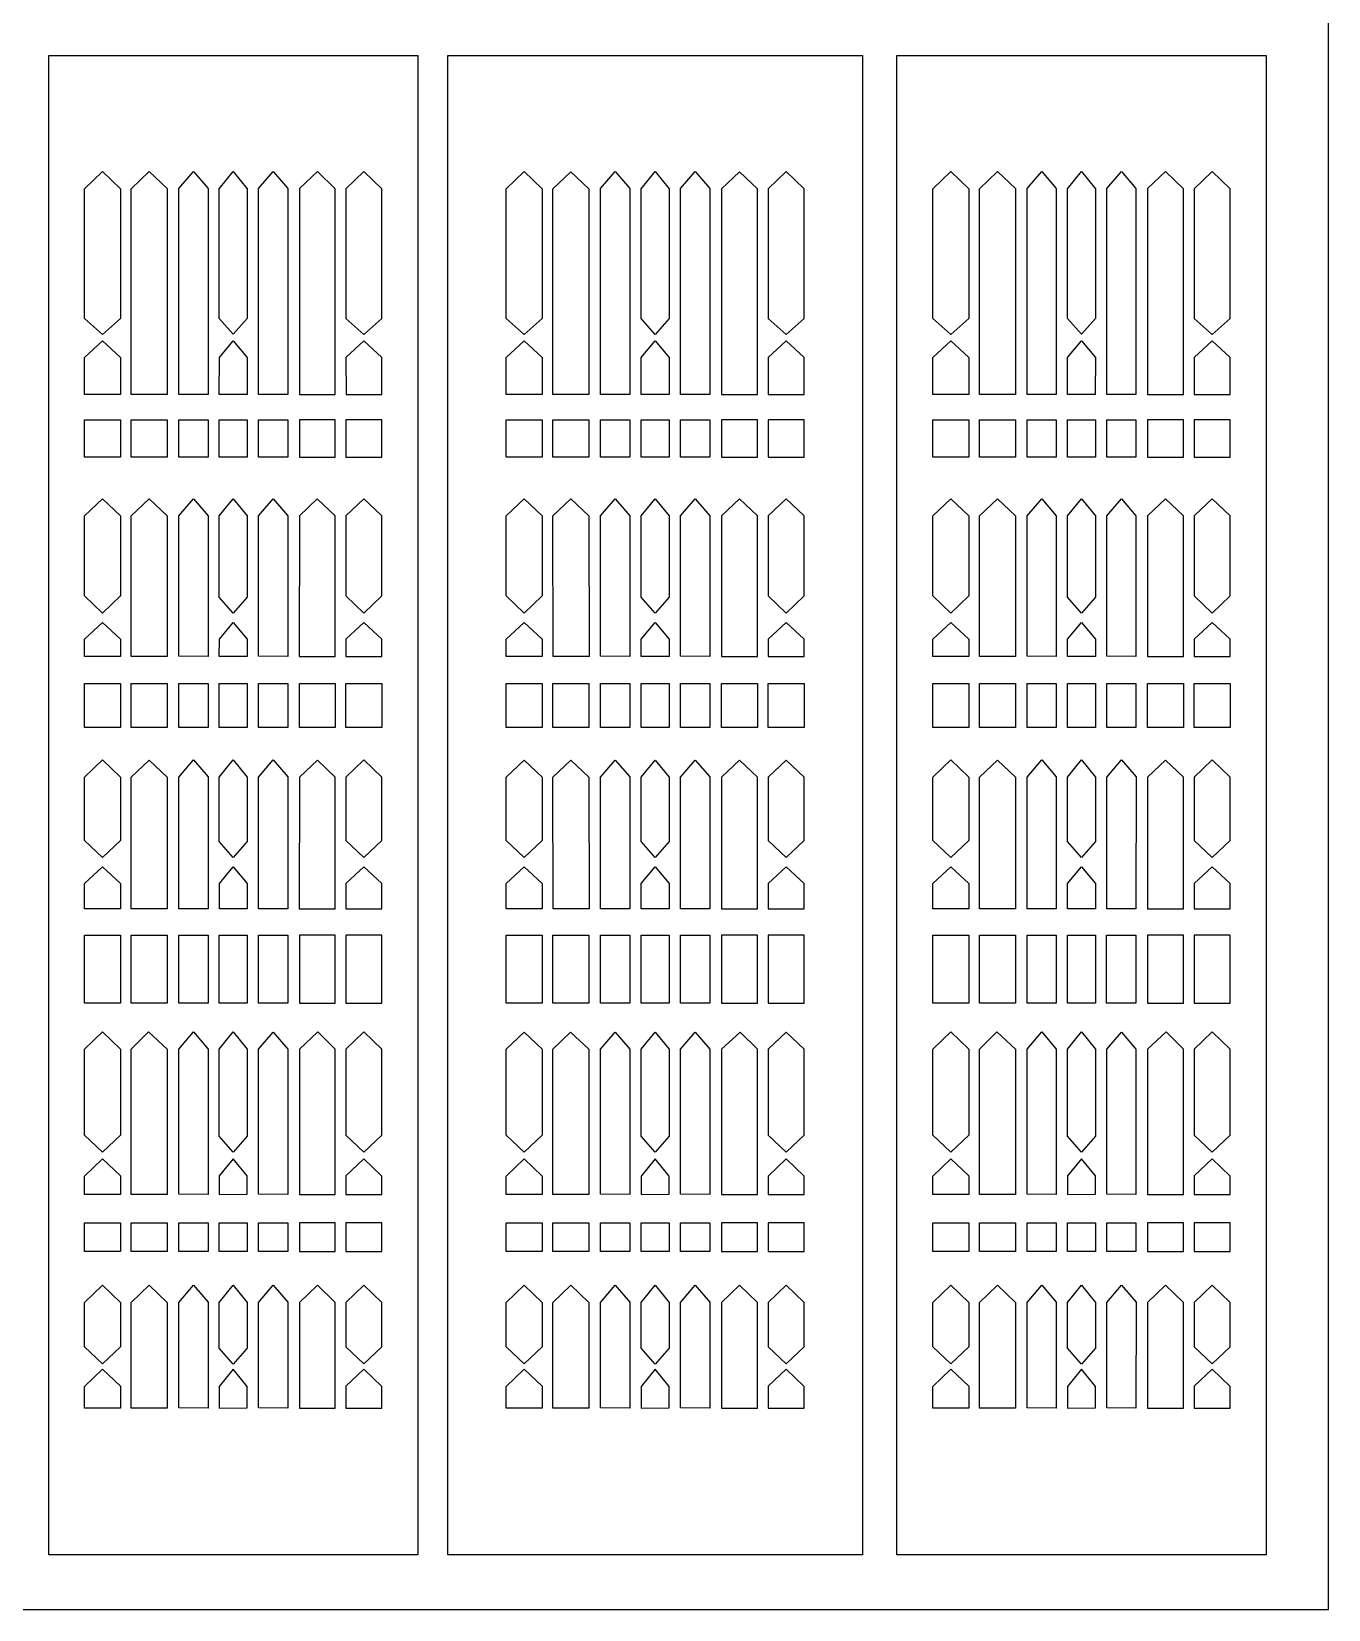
# Model space of a CAD drawing. Header units: millimetres. Extents: x 7299 to 9357, y 3662 to 5017.
# Drawn here: x 8847 to 9357, y 3700 to 4319 of the extents above; entities that cross this region are included whole.
import ezdxf

# ---------------------------------------------------------------- set-up
doc = ezdxf.new("R2010")
doc.units = ezdxf.units.MM
doc.layers.get('0').update_dxf_attribs({"linetype": 'CONTINUOUS'})

msp = doc.modelspace()

# ---------------------------------------------------------------- linework, layer by layer
at = {"color": 1, "linetype": 'Continuous'}
msp.add_lwpolyline([(8356.24, 3699.59), (9356.54, 3699.59), (9356.54, 4985.58), (8356.24, 4985.58)], close=True, dxfattribs=at)
for points in [[(8998.89, 4309.81), (8998.89, 3721.08), (8853.98, 3721.08), (8853.98, 4309.81)], [(9173.6, 4309.81), (9173.6, 3721.08), (9010.69, 3721.08), (9010.69, 4309.81)], [(9332.02, 4309.81), (9332.02, 3721.08), (9187.1, 3721.08), (9187.1, 4309.81)], [(8882.17, 4257.45), (8882.17, 4206.54), (8875.12, 4200.27), (8868.07, 4206.54), (8868.07, 4257.45), (8875.12, 4264.18)], [(8900.46, 4257.47), (8900.46, 4176.6), (8886.36, 4176.6), (8886.36, 4257.45), (8893.41, 4264.15), (8893.41, 4264.15)], [(8916.55, 4257.51), (8916.53, 4176.6), (8905.03, 4176.63), (8905.03, 4257.49), (8910.79, 4264.18), (8910.79, 4264.18)], [(8931.9, 4257.45), (8931.9, 4206.54), (8926.43, 4200.28), (8920.97, 4206.54), (8920.97, 4257.45), (8926.43, 4264.18), (8926.43, 4264.18)], [(8947.84, 4257.51), (8947.82, 4176.6), (8936.32, 4176.63), (8936.32, 4257.49), (8942.08, 4264.18)], [(8952.41, 4257.47), (8952.41, 4176.6), (8966.51, 4176.6), (8966.51, 4257.45), (8959.46, 4264.15), (8959.46, 4264.15)], [(8970.7, 4257.45), (8970.7, 4206.54), (8977.75, 4200.27), (8984.8, 4206.54), (8984.8, 4257.45), (8977.75, 4264.18)], [(9047.79, 4257.44), (9047.79, 4206.53), (9040.73, 4200.27), (9033.66, 4206.53), (9033.66, 4257.44), (9040.73, 4264.17)], [(9066.12, 4257.46), (9066.12, 4176.59), (9051.99, 4176.59), (9051.99, 4257.44), (9059.05, 4264.14), (9059.05, 4264.14)], [(9082.24, 4257.5), (9082.22, 4176.59), (9070.7, 4176.63), (9070.7, 4257.48), (9076.47, 4264.17)], [(9097.62, 4257.44), (9097.62, 4206.53), (9092.15, 4200.27), (9086.67, 4206.53), (9086.67, 4257.44), (9092.15, 4264.17), (9092.15, 4264.17)], [(9113.59, 4257.5), (9113.58, 4176.59), (9102.05, 4176.63), (9102.06, 4257.48), (9107.82, 4264.17), (9107.82, 4264.17)], [(9118.18, 4257.46), (9118.18, 4176.59), (9132.3, 4176.59), (9132.3, 4257.44), (9125.24, 4264.14), (9125.24, 4264.14)], [(9136.5, 4257.44), (9136.5, 4206.53), (9143.57, 4200.27), (9150.63, 4206.53), (9150.63, 4257.44), (9143.57, 4264.17), (9143.57, 4264.17)], [(9215.29, 4257.45), (9215.29, 4206.54), (9208.25, 4200.27), (9201.2, 4206.54), (9201.2, 4257.45), (9208.25, 4264.18)], [(9233.59, 4257.47), (9233.59, 4176.6), (9219.49, 4176.6), (9219.49, 4257.45), (9226.54, 4264.15), (9226.54, 4264.15)], [(9249.67, 4257.51), (9249.66, 4176.6), (9238.16, 4176.63), (9238.16, 4257.49), (9243.92, 4264.18), (9243.92, 4264.18)], [(9265.03, 4257.45), (9265.03, 4206.54), (9259.56, 4200.28), (9254.1, 4206.54), (9254.1, 4257.45), (9259.56, 4264.18), (9259.56, 4264.18)], [(9280.96, 4257.51), (9280.95, 4176.6), (9269.45, 4176.63), (9269.45, 4257.49), (9275.21, 4264.18)], [(9285.54, 4257.47), (9285.54, 4176.6), (9299.63, 4176.6), (9299.63, 4257.45), (9292.58, 4264.15), (9292.58, 4264.15)], [(9303.83, 4257.45), (9303.83, 4206.54), (9310.88, 4200.27), (9317.92, 4206.54), (9317.92, 4257.45), (9310.88, 4264.18)], [(8882.17, 4191.14), (8882.14, 4176.6), (8868.04, 4176.6), (8868.07, 4191.13), (8875.12, 4197.69), (8875.12, 4197.69)], [(8931.88, 4191.14), (8931.86, 4176.6), (8920.95, 4176.6), (8920.98, 4191.13), (8926.43, 4197.69), (8926.43, 4197.69)], [(8970.7, 4191.14), (8970.73, 4176.6), (8984.83, 4176.6), (8984.8, 4191.13), (8977.75, 4197.69), (8977.75, 4197.69)], [(9047.79, 4191.14), (9047.76, 4176.59), (9033.63, 4176.59), (9033.66, 4191.12), (9040.73, 4197.68), (9040.73, 4197.68)], [(9097.61, 4191.14), (9097.59, 4176.59), (9086.65, 4176.59), (9086.68, 4191.12), (9092.14, 4197.68), (9092.14, 4197.68)], [(9136.5, 4191.14), (9136.53, 4176.59), (9150.66, 4176.59), (9150.63, 4191.12), (9143.57, 4197.68), (9143.57, 4197.68)], [(9215.29, 4191.14), (9215.27, 4176.6), (9201.17, 4176.6), (9201.2, 4191.13), (9208.25, 4197.69), (9208.25, 4197.69)], [(9265.01, 4191.14), (9264.99, 4176.6), (9254.08, 4176.6), (9254.1, 4191.13), (9259.56, 4197.69), (9259.56, 4197.69)], [(9303.83, 4191.14), (9303.86, 4176.6), (9317.95, 4176.6), (9317.92, 4191.13), (9310.88, 4197.69), (9310.88, 4197.69)], [(8882.17, 4166.7), (8882.17, 4152.07), (8868.07, 4152.07), (8868.07, 4166.7)], [(8900.46, 4166.7), (8900.46, 4152.07), (8886.36, 4152.07), (8886.36, 4166.7)], [(8916.55, 4166.7), (8916.55, 4152.07), (8905.03, 4152.07), (8905.03, 4166.7)], [(8931.9, 4166.7), (8931.9, 4152.07), (8920.97, 4152.07), (8920.97, 4166.7)], [(8947.84, 4166.7), (8947.84, 4152.07), (8936.32, 4152.07), (8936.32, 4166.7)], [(8952.41, 4166.7), (8952.41, 4152.07), (8966.5, 4152.07), (8966.5, 4166.7)], [(8970.7, 4166.7), (8970.7, 4152.07), (8984.8, 4152.07), (8984.8, 4166.7)], [(9047.79, 4166.69), (9047.79, 4152.06), (9033.66, 4152.06), (9033.66, 4166.69)], [(9066.12, 4166.69), (9066.12, 4152.06), (9051.99, 4152.06), (9051.99, 4166.69)], [(9082.24, 4166.69), (9082.24, 4152.06), (9070.7, 4152.06), (9070.7, 4166.69)], [(9097.62, 4166.69), (9097.62, 4152.06), (9086.67, 4152.06), (9086.67, 4166.69)], [(9113.59, 4166.69), (9113.59, 4152.06), (9102.05, 4152.06), (9102.05, 4166.69)], [(9118.18, 4166.69), (9118.18, 4152.06), (9132.3, 4152.06), (9132.3, 4166.69)], [(9136.5, 4166.69), (9136.5, 4152.06), (9150.63, 4152.06), (9150.63, 4166.69)], [(9215.29, 4166.7), (9215.29, 4152.07), (9201.2, 4152.07), (9201.2, 4166.7)], [(9233.59, 4166.7), (9233.59, 4152.07), (9219.49, 4152.07), (9219.49, 4166.7)], [(9249.67, 4166.7), (9249.67, 4152.07), (9238.16, 4152.07), (9238.16, 4166.7)], [(9265.03, 4166.7), (9265.03, 4152.07), (9254.1, 4152.07), (9254.1, 4166.7)], [(9280.96, 4166.7), (9280.96, 4152.07), (9269.45, 4152.07), (9269.45, 4166.7)], [(9285.54, 4166.7), (9285.54, 4152.07), (9299.63, 4152.07), (9299.63, 4166.7)], [(9303.83, 4166.7), (9303.83, 4152.07), (9317.92, 4152.07), (9317.92, 4166.7)], [(8882.17, 4128.97), (8882.17, 4097.53), (8875.12, 4090.8), (8868.07, 4097.53), (8868.07, 4128.95), (8875.12, 4135.68)], [(8900.46, 4129), (8900.49, 4073.82), (8886.39, 4073.82), (8886.36, 4128.99), (8893.41, 4135.68), (8893.41, 4135.68)], [(8916.55, 4129), (8916.53, 4073.82), (8905.03, 4073.86), (8905.03, 4128.99), (8910.79, 4135.68), (8910.79, 4135.68)], [(8926.43, 4135.68), (8926.43, 4135.68), (8931.9, 4128.95), (8931.9, 4097.07), (8926.43, 4090.8), (8920.97, 4097.07), (8920.97, 4128.95)], [(8947.84, 4129), (8947.82, 4073.82), (8936.32, 4073.86), (8936.32, 4128.99), (8942.08, 4135.68), (8942.08, 4135.68)], [(8952.41, 4129), (8952.38, 4073.82), (8966.48, 4073.82), (8966.5, 4128.99), (8959.45, 4135.68), (8959.45, 4135.68)], [(8970.7, 4128.97), (8970.7, 4097.53), (8977.75, 4090.8), (8984.8, 4097.53), (8984.8, 4128.95), (8977.75, 4135.68)], [(9047.79, 4128.96), (9047.79, 4097.53), (9040.73, 4090.8), (9033.66, 4097.53), (9033.66, 4128.94), (9040.73, 4135.67)], [(9066.12, 4129), (9066.15, 4073.81), (9052.02, 4073.81), (9051.99, 4128.98), (9059.06, 4135.67), (9059.06, 4135.67)], [(9082.24, 4129), (9082.22, 4073.81), (9070.7, 4073.85), (9070.7, 4128.98), (9076.47, 4135.67), (9076.47, 4135.67)], [(9097.62, 4097.06), (9092.15, 4090.8), (9086.67, 4097.06), (9086.67, 4128.94), (9092.15, 4135.67), (9092.15, 4135.67), (9097.62, 4128.94)], [(9113.59, 4129), (9113.58, 4073.81), (9102.05, 4073.85), (9102.06, 4128.98), (9107.82, 4135.67), (9107.82, 4135.67)], [(9118.17, 4129), (9118.14, 4073.81), (9132.27, 4073.81), (9132.3, 4128.98), (9125.24, 4135.67), (9125.24, 4135.67)], [(9136.5, 4128.96), (9136.5, 4097.53), (9143.57, 4090.8), (9150.63, 4097.53), (9150.63, 4128.94), (9143.57, 4135.67)], [(9215.29, 4128.97), (9215.29, 4097.53), (9208.25, 4090.8), (9201.2, 4097.53), (9201.2, 4128.95), (9208.25, 4135.68)], [(9233.59, 4129), (9233.62, 4073.82), (9219.52, 4073.82), (9219.49, 4128.99), (9226.54, 4135.68), (9226.54, 4135.68)], [(9249.67, 4129), (9249.66, 4073.82), (9238.16, 4073.86), (9238.16, 4128.99), (9243.92, 4135.68), (9243.92, 4135.68)], [(9259.56, 4135.68), (9259.56, 4135.68), (9265.03, 4128.95), (9265.03, 4097.07), (9259.56, 4090.8), (9254.1, 4097.07), (9254.1, 4128.95)], [(9280.96, 4129), (9280.95, 4073.82), (9269.45, 4073.86), (9269.45, 4128.99), (9275.21, 4135.68), (9275.21, 4135.68)], [(9285.53, 4129), (9285.5, 4073.82), (9299.6, 4073.82), (9299.63, 4128.99), (9292.58, 4135.68), (9292.58, 4135.68)], [(9303.83, 4128.97), (9303.83, 4097.53), (9310.88, 4090.8), (9317.92, 4097.53), (9317.92, 4128.95), (9310.88, 4135.68)], [(8882.17, 4080.57), (8882.17, 4073.82), (8868.07, 4073.82), (8868.07, 4080.55), (8875.12, 4087.11), (8875.12, 4087.11)], [(8931.89, 4080.57), (8931.88, 4073.82), (8920.97, 4073.82), (8920.98, 4080.55), (8926.43, 4087.11), (8926.43, 4087.11)], [(8970.7, 4080.57), (8970.7, 4073.82), (8984.79, 4073.82), (8984.8, 4080.55), (8977.75, 4087.11), (8977.75, 4087.11)], [(9047.79, 4080.56), (9047.79, 4073.81), (9033.66, 4073.81), (9033.66, 4080.54), (9040.73, 4087.1), (9040.73, 4087.1)], [(9097.61, 4080.56), (9097.6, 4073.81), (9086.67, 4073.81), (9086.68, 4080.54), (9092.15, 4087.1), (9092.15, 4087.1)], [(9136.5, 4080.56), (9136.5, 4073.81), (9150.63, 4073.81), (9150.63, 4080.54), (9143.57, 4087.1), (9143.57, 4087.1)], [(9215.29, 4080.57), (9215.3, 4073.82), (9201.2, 4073.82), (9201.2, 4080.55), (9208.25, 4087.11), (9208.25, 4087.11)], [(9265.01, 4080.57), (9265, 4073.82), (9254.1, 4073.82), (9254.11, 4080.55), (9259.56, 4087.11), (9259.56, 4087.11)], [(9303.83, 4080.57), (9303.82, 4073.82), (9317.92, 4073.82), (9317.92, 4080.55), (9310.88, 4087.11), (9310.88, 4087.11)], [(8882.17, 4063.14), (8882.17, 4045.89), (8868.07, 4045.89), (8868.07, 4063.14)], [(8900.46, 4063.14), (8900.46, 4045.89), (8886.36, 4045.89), (8886.36, 4063.14)], [(8916.55, 4063.14), (8916.55, 4045.89), (8905.03, 4045.89), (8905.03, 4063.14)], [(8931.9, 4063.14), (8931.9, 4045.89), (8920.97, 4045.89), (8920.97, 4063.14)], [(8947.82, 4063.14), (8947.82, 4045.89), (8936.32, 4045.89), (8936.32, 4063.14)], [(8966.5, 4063.14), (8966.5, 4045.89), (8952.41, 4045.89), (8952.41, 4063.14)], [(8984.8, 4063.14), (8984.8, 4045.89), (8970.7, 4045.89), (8970.7, 4063.14)], [(9047.79, 4063.14), (9047.79, 4045.89), (9033.66, 4045.89), (9033.66, 4063.14)], [(9066.12, 4063.14), (9066.12, 4045.89), (9051.99, 4045.89), (9051.99, 4063.14)], [(9082.24, 4063.14), (9082.24, 4045.89), (9070.7, 4045.89), (9070.7, 4063.14)], [(9097.62, 4063.14), (9097.62, 4045.89), (9086.67, 4045.89), (9086.67, 4063.14)], [(9113.58, 4063.14), (9113.58, 4045.89), (9102.05, 4045.89), (9102.05, 4063.14)], [(9132.3, 4063.14), (9132.3, 4045.89), (9118.18, 4045.89), (9118.18, 4063.14)], [(9150.63, 4063.14), (9150.63, 4045.89), (9136.5, 4045.89), (9136.5, 4063.14)], [(9215.29, 4063.14), (9215.29, 4045.89), (9201.2, 4045.89), (9201.2, 4063.14)], [(9233.59, 4063.14), (9233.59, 4045.89), (9219.49, 4045.89), (9219.49, 4063.14)], [(9249.67, 4063.14), (9249.67, 4045.89), (9238.16, 4045.89), (9238.16, 4063.14)], [(9265.03, 4063.14), (9265.03, 4045.89), (9254.1, 4045.89), (9254.1, 4063.14)], [(9280.95, 4063.14), (9280.95, 4045.89), (9269.45, 4045.89), (9269.45, 4063.14)], [(9299.63, 4063.14), (9299.63, 4045.89), (9285.54, 4045.89), (9285.54, 4063.14)], [(9317.92, 4063.14), (9317.92, 4045.89), (9303.83, 4045.89), (9303.83, 4063.14)], [(8882.17, 4026.42), (8882.17, 4001.57), (8875.12, 3994.84), (8868.07, 4001.57), (8868.07, 4026.42), (8875.12, 4033.14)], [(8900.46, 4026.42), (8900.49, 3974.66), (8886.39, 3974.65), (8886.36, 4026.41), (8893.41, 4033.1), (8893.41, 4033.1)], [(8916.55, 4026.46), (8916.53, 3974.65), (8905.03, 3974.69), (8905.03, 4026.44), (8910.79, 4033.14), (8910.79, 4033.14)], [(8931.9, 4026.41), (8931.9, 4001.11), (8926.43, 3994.84), (8920.97, 4001.11), (8920.97, 4026.41), (8926.43, 4033.14), (8926.43, 4033.14)], [(8947.84, 4026.46), (8947.82, 3974.65), (8936.32, 3974.69), (8936.32, 4026.44), (8942.08, 4033.14), (8942.08, 4033.14)], [(8952.41, 4026.42), (8952.38, 3974.66), (8966.47, 3974.65), (8966.51, 4026.41), (8959.46, 4033.1), (8959.46, 4033.1)], [(8970.7, 4026.42), (8970.7, 4001.57), (8977.75, 3994.84), (8984.8, 4001.57), (8984.8, 4026.42), (8977.75, 4033.14)], [(9047.79, 4026.42), (9047.79, 4001.57), (9040.73, 3994.84), (9033.66, 4001.57), (9033.66, 4026.42), (9040.73, 4033.13)], [(9066.12, 4026.42), (9066.15, 3974.65), (9052.02, 3974.65), (9051.99, 4026.4), (9059.05, 4033.1), (9059.05, 4033.1)], [(9082.24, 4026.46), (9082.22, 3974.65), (9070.7, 3974.68), (9070.7, 4026.44), (9076.47, 4033.13), (9076.47, 4033.13)], [(9097.62, 4026.4), (9097.62, 4001.1), (9092.15, 3994.84), (9086.67, 4001.1), (9086.67, 4026.4), (9092.15, 4033.13)], [(9113.6, 4026.46), (9113.58, 3974.65), (9102.05, 3974.68), (9102.06, 4026.44), (9107.82, 4033.13), (9107.82, 4033.13)], [(9118.18, 4026.42), (9118.14, 3974.65), (9132.27, 3974.65), (9132.3, 4026.4), (9125.24, 4033.1), (9125.24, 4033.1)], [(9136.5, 4026.42), (9136.5, 4001.57), (9143.57, 3994.84), (9150.63, 4001.57), (9150.63, 4026.42), (9143.57, 4033.13), (9143.57, 4033.13)], [(9215.29, 4026.42), (9215.29, 4001.57), (9208.25, 3994.84), (9201.2, 4001.57), (9201.2, 4026.42), (9208.25, 4033.14)], [(9233.59, 4026.42), (9233.62, 3974.66), (9219.52, 3974.65), (9219.49, 4026.41), (9226.54, 4033.1), (9226.54, 4033.1)], [(9249.67, 4026.46), (9249.66, 3974.65), (9238.16, 3974.69), (9238.16, 4026.44), (9243.92, 4033.14), (9243.92, 4033.14)], [(9265.03, 4026.41), (9265.03, 4001.11), (9259.56, 3994.84), (9254.1, 4001.11), (9254.1, 4026.41), (9259.56, 4033.14), (9259.56, 4033.14)], [(9280.97, 4026.46), (9280.95, 3974.65), (9269.45, 3974.69), (9269.45, 4026.44), (9275.21, 4033.14), (9275.21, 4033.14)], [(9285.54, 4026.42), (9285.5, 3974.66), (9299.6, 3974.65), (9299.63, 4026.41), (9292.58, 4033.1), (9292.58, 4033.1)], [(9303.83, 4026.42), (9303.83, 4001.57), (9310.88, 3994.84), (9317.92, 4001.57), (9317.92, 4026.42), (9310.88, 4033.14)], [(8882.17, 3984.61), (8882.17, 3974.66), (8868.07, 3974.65), (8868.07, 3984.6), (8875.12, 3991.16), (8875.12, 3991.16)], [(8931.89, 3984.61), (8931.89, 3974.66), (8920.98, 3974.65), (8920.98, 3984.6), (8926.43, 3991.16), (8926.43, 3991.16)], [(8970.7, 3984.61), (8970.7, 3974.66), (8984.79, 3974.65), (8984.8, 3984.6), (8977.75, 3991.16), (8977.75, 3991.16)], [(9047.79, 3984.61), (9047.79, 3974.65), (9033.66, 3974.65), (9033.66, 3984.59), (9040.73, 3991.15), (9040.73, 3991.15)], [(9097.61, 3984.61), (9097.61, 3974.65), (9086.68, 3974.65), (9086.68, 3984.59), (9092.15, 3991.15), (9092.15, 3991.15)], [(9136.5, 3984.61), (9136.5, 3974.65), (9150.63, 3974.65), (9150.63, 3984.59), (9143.57, 3991.15), (9143.57, 3991.15)], [(9215.29, 3984.61), (9215.3, 3974.66), (9201.2, 3974.65), (9201.2, 3984.6), (9208.25, 3991.16), (9208.25, 3991.16)], [(9265.01, 3984.61), (9265.02, 3974.66), (9254.11, 3974.65), (9254.11, 3984.6), (9259.56, 3991.16), (9259.56, 3991.16)], [(9303.83, 3984.61), (9303.82, 3974.66), (9317.92, 3974.65), (9317.92, 3984.6), (9310.88, 3991.16), (9310.88, 3991.16)], [(8882.17, 3964.3), (8882.17, 3937.6), (8868.07, 3937.6), (8868.07, 3964.3)], [(8900.46, 3964.3), (8900.46, 3937.6), (8886.36, 3937.6), (8886.36, 3964.3)], [(8916.55, 3964.3), (8916.55, 3937.6), (8905.03, 3937.6), (8905.03, 3964.3)], [(8931.9, 3964.3), (8931.9, 3937.6), (8920.97, 3937.6), (8920.97, 3964.3)], [(8947.82, 3964.3), (8947.82, 3937.6), (8936.31, 3937.6), (8936.31, 3964.3)], [(8952.41, 3964.3), (8952.41, 3937.6), (8966.5, 3937.6), (8966.5, 3964.3)], [(8970.7, 3964.3), (8970.7, 3937.6), (8984.8, 3937.6), (8984.8, 3964.3)], [(9047.79, 3964.3), (9047.79, 3937.6), (9033.66, 3937.6), (9033.66, 3964.3)], [(9066.12, 3964.3), (9066.12, 3937.6), (9051.99, 3937.6), (9051.99, 3964.3)], [(9082.24, 3964.3), (9082.24, 3937.6), (9070.7, 3937.6), (9070.7, 3964.3)], [(9097.62, 3964.3), (9097.62, 3937.6), (9086.67, 3937.6), (9086.67, 3964.3)], [(9113.58, 3964.3), (9113.58, 3937.6), (9102.04, 3937.6), (9102.04, 3964.3)], [(9118.18, 3964.3), (9118.18, 3937.6), (9132.3, 3937.6), (9132.3, 3964.3)], [(9136.5, 3964.3), (9136.5, 3937.6), (9150.63, 3937.6), (9150.63, 3964.3)], [(9215.29, 3964.3), (9215.29, 3937.6), (9201.2, 3937.6), (9201.2, 3964.3)], [(9233.59, 3964.3), (9233.59, 3937.6), (9219.49, 3937.6), (9219.49, 3964.3)], [(9249.67, 3964.3), (9249.67, 3937.6), (9238.16, 3937.6), (9238.16, 3964.3)], [(9265.03, 3964.3), (9265.03, 3937.6), (9254.1, 3937.6), (9254.1, 3964.3)], [(9280.95, 3964.3), (9280.95, 3937.6), (9269.44, 3937.6), (9269.44, 3964.3)], [(9285.54, 3964.3), (9285.54, 3937.6), (9299.63, 3937.6), (9299.63, 3964.3)], [(9303.83, 3964.3), (9303.83, 3937.6), (9317.92, 3937.6), (9317.92, 3964.3)], [(8882.17, 3919.61), (8882.17, 3885.86), (8875.12, 3879.13), (8868.07, 3885.86), (8868.07, 3919.6), (8875.12, 3926.33)], [(8900.46, 3919.61), (8900.46, 3862.58), (8886.36, 3862.58), (8886.36, 3919.61), (8893.18, 3926.33), (8893.18, 3926.33)], [(8916.55, 3919.65), (8916.53, 3862.58), (8905.03, 3862.62), (8905.03, 3919.63), (8910.79, 3926.33), (8910.79, 3926.33)], [(8931.9, 3919.6), (8931.9, 3885.45), (8926.43, 3879.19), (8920.97, 3885.45), (8920.97, 3919.6), (8926.43, 3926.33), (8926.43, 3926.33)], [(8947.84, 3919.63), (8947.82, 3862.56), (8936.32, 3862.6), (8936.32, 3919.61), (8942.08, 3926.31), (8942.08, 3926.31)], [(8952.41, 3919.61), (8952.41, 3862.58), (8966.5, 3862.58), (8966.5, 3919.61), (8959.68, 3926.33), (8959.68, 3926.33)], [(8970.7, 3919.61), (8970.7, 3885.86), (8977.75, 3879.13), (8984.8, 3885.86), (8984.8, 3919.6), (8977.75, 3926.33)], [(9047.79, 3919.61), (9047.79, 3885.86), (9040.73, 3879.13), (9033.66, 3885.86), (9033.66, 3919.59), (9040.73, 3926.32)], [(9066.12, 3919.61), (9066.12, 3862.58), (9051.99, 3862.58), (9051.99, 3919.61), (9058.83, 3926.32), (9058.83, 3926.32)], [(9082.24, 3919.65), (9082.22, 3862.58), (9070.7, 3862.61), (9070.7, 3919.63), (9076.47, 3926.32), (9076.47, 3926.32)], [(9097.62, 3919.59), (9097.62, 3885.45), (9092.15, 3879.19), (9086.67, 3885.45), (9086.67, 3919.59), (9092.15, 3926.32), (9092.15, 3926.32)], [(9113.59, 3919.63), (9113.58, 3862.56), (9102.05, 3862.59), (9102.06, 3919.61), (9107.82, 3926.3), (9107.82, 3926.3)], [(9118.17, 3919.61), (9118.18, 3862.58), (9132.3, 3862.58), (9132.3, 3919.61), (9125.46, 3926.32), (9125.46, 3926.32)], [(9136.5, 3919.61), (9136.5, 3885.86), (9143.57, 3879.13), (9150.63, 3885.86), (9150.63, 3919.59), (9143.57, 3926.32)], [(9215.29, 3919.61), (9215.29, 3885.86), (9208.25, 3879.13), (9201.2, 3885.86), (9201.2, 3919.6), (9208.25, 3926.33)], [(9233.59, 3919.61), (9233.59, 3862.58), (9219.49, 3862.58), (9219.49, 3919.61), (9226.31, 3926.33), (9226.31, 3926.33)], [(9249.67, 3919.65), (9249.66, 3862.58), (9238.16, 3862.62), (9238.16, 3919.63), (9243.92, 3926.33), (9243.92, 3926.33)], [(9265.03, 3919.6), (9265.03, 3885.45), (9259.56, 3879.19), (9254.1, 3885.45), (9254.1, 3919.6), (9259.56, 3926.33), (9259.56, 3926.33)], [(9280.96, 3919.63), (9280.95, 3862.56), (9269.45, 3862.6), (9269.45, 3919.61), (9275.21, 3926.31), (9275.21, 3926.31)], [(9285.54, 3919.61), (9285.54, 3862.58), (9299.63, 3862.58), (9299.63, 3919.61), (9292.81, 3926.33), (9292.81, 3926.33)], [(9303.83, 3919.61), (9303.83, 3885.86), (9310.88, 3879.13), (9317.92, 3885.86), (9317.92, 3919.6), (9310.88, 3926.33)], [(8882.17, 3869.79), (8882.17, 3862.58), (8868.07, 3862.58), (8868.07, 3869.77), (8875.12, 3876.5), (8875.12, 3876.5)], [(8920.97, 3869.79), (8920.97, 3862.58), (8931.9, 3862.6), (8931.9, 3869.79), (8926.43, 3876.5), (8926.43, 3876.5)], [(8970.7, 3869.79), (8970.7, 3862.58), (8984.8, 3862.58), (8984.8, 3869.77), (8977.75, 3876.5), (8977.75, 3876.5)], [(9047.79, 3869.78), (9047.79, 3862.58), (9033.66, 3862.58), (9033.66, 3869.77), (9040.73, 3876.5), (9040.73, 3876.5)], [(9086.67, 3869.78), (9086.67, 3862.58), (9097.62, 3862.59), (9097.62, 3869.78), (9092.14, 3876.5), (9092.14, 3876.5)], [(9136.5, 3869.78), (9136.5, 3862.58), (9150.63, 3862.58), (9150.63, 3869.77), (9143.57, 3876.5), (9143.57, 3876.5)], [(9215.29, 3869.79), (9215.3, 3862.58), (9201.2, 3862.58), (9201.2, 3869.77), (9208.25, 3876.5), (9208.25, 3876.5)], [(9254.1, 3869.79), (9254.09, 3862.58), (9265.02, 3862.6), (9265.03, 3869.79), (9259.56, 3876.5), (9259.56, 3876.5)], [(9303.83, 3869.79), (9303.82, 3862.58), (9317.92, 3862.58), (9317.92, 3869.77), (9310.88, 3876.5), (9310.88, 3876.5)], [(8882.17, 3851.44), (8882.17, 3840.08), (8868.07, 3840.08), (8868.07, 3851.44)], [(8900.46, 3851.44), (8900.46, 3840.08), (8886.36, 3840.08), (8886.36, 3851.44)], [(8916.55, 3851.44), (8916.55, 3840.08), (8905.03, 3840.08), (8905.03, 3851.44)], [(8931.9, 3851.44), (8931.9, 3840.08), (8920.97, 3840.08), (8920.97, 3851.44)], [(8947.82, 3851.44), (8947.82, 3840.08), (8936.32, 3840.08), (8936.32, 3851.44)], [(8952.41, 3851.44), (8952.41, 3840.08), (8966.5, 3840.08), (8966.5, 3851.44)], [(8970.7, 3851.44), (8970.7, 3840.08), (8984.8, 3840.08), (8984.8, 3851.44)], [(9047.79, 3851.44), (9047.79, 3840.08), (9033.66, 3840.08), (9033.66, 3851.44)], [(9066.12, 3851.44), (9066.12, 3840.08), (9051.99, 3840.08), (9051.99, 3851.44)], [(9082.24, 3851.44), (9082.24, 3840.08), (9070.7, 3840.08), (9070.7, 3851.44)], [(9097.62, 3851.44), (9097.62, 3840.08), (9086.67, 3840.08), (9086.67, 3851.44)], [(9113.58, 3851.44), (9113.58, 3840.08), (9102.05, 3840.08), (9102.05, 3851.44)], [(9118.18, 3851.44), (9118.18, 3840.08), (9132.3, 3840.08), (9132.3, 3851.44)], [(9136.5, 3851.44), (9136.5, 3840.08), (9150.63, 3840.08), (9150.63, 3851.44)], [(9215.29, 3851.44), (9215.29, 3840.08), (9201.2, 3840.08), (9201.2, 3851.44)], [(9233.59, 3851.44), (9233.59, 3840.08), (9219.49, 3840.08), (9219.49, 3851.44)], [(9249.67, 3851.44), (9249.67, 3840.08), (9238.16, 3840.08), (9238.16, 3851.44)], [(9265.03, 3851.44), (9265.03, 3840.08), (9254.1, 3840.08), (9254.1, 3851.44)], [(9280.95, 3851.44), (9280.95, 3840.08), (9269.45, 3840.08), (9269.45, 3851.44)], [(9285.54, 3851.44), (9285.54, 3840.08), (9299.63, 3840.08), (9299.63, 3851.44)], [(9303.83, 3851.44), (9303.83, 3840.08), (9317.92, 3840.08), (9317.92, 3851.44)], [(8882.17, 3820.15), (8882.17, 3802.76), (8875.12, 3796.03), (8868.07, 3802.76), (8868.07, 3820.14), (8875.12, 3826.86), (8875.12, 3826.86)], [(8900.46, 3820.14), (8900.46, 3778.68), (8886.36, 3778.67), (8886.36, 3820.14), (8893.41, 3826.86), (8893.41, 3826.86)], [(8916.55, 3820.18), (8916.53, 3778.67), (8905.03, 3778.71), (8905.03, 3820.17), (8910.79, 3826.86), (8910.79, 3826.86)], [(8931.9, 3820.13), (8931.9, 3802.15), (8926.43, 3795.89), (8920.97, 3802.15), (8920.97, 3820.13), (8926.43, 3826.86), (8926.43, 3826.86)], [(8947.84, 3820.18), (8947.82, 3778.67), (8936.32, 3778.71), (8936.32, 3820.17), (8942.08, 3826.86), (8942.08, 3826.86)], [(8952.41, 3820.14), (8952.41, 3778.68), (8966.51, 3778.67), (8966.5, 3820.14), (8959.46, 3826.86), (8959.46, 3826.86)], [(8970.7, 3820.15), (8970.7, 3802.76), (8977.75, 3796.03), (8984.8, 3802.76), (8984.8, 3820.14), (8977.75, 3826.86), (8977.75, 3826.86)], [(9047.79, 3820.14), (9047.79, 3802.76), (9040.73, 3796.03), (9033.66, 3802.76), (9033.66, 3820.14), (9040.72, 3826.86), (9040.72, 3826.86)], [(9066.12, 3820.14), (9066.12, 3778.68), (9051.99, 3778.67), (9051.99, 3820.14), (9059.05, 3826.86), (9059.05, 3826.86)], [(9082.24, 3820.18), (9082.22, 3778.67), (9070.7, 3778.71), (9070.7, 3820.16), (9076.47, 3826.86), (9076.47, 3826.86)], [(9097.62, 3820.13), (9097.62, 3802.15), (9092.15, 3795.88), (9086.67, 3802.15), (9086.67, 3820.13), (9092.15, 3826.86)], [(9113.6, 3820.18), (9113.58, 3778.67), (9102.05, 3778.71), (9102.06, 3820.16), (9107.82, 3826.86), (9107.82, 3826.86)], [(9118.18, 3820.14), (9118.18, 3778.68), (9132.3, 3778.67), (9132.3, 3820.14), (9125.24, 3826.86), (9125.24, 3826.86)], [(9136.51, 3820.14), (9136.5, 3802.76), (9143.57, 3796.03), (9150.63, 3802.76), (9150.63, 3820.14), (9143.57, 3826.86), (9143.57, 3826.86)], [(9215.29, 3820.15), (9215.29, 3802.76), (9208.25, 3796.03), (9201.2, 3802.76), (9201.2, 3820.14), (9208.25, 3826.86), (9208.25, 3826.86)], [(9233.59, 3820.14), (9233.59, 3778.68), (9219.49, 3778.67), (9219.49, 3820.14), (9226.54, 3826.86), (9226.54, 3826.86)], [(9249.67, 3820.18), (9249.66, 3778.67), (9238.16, 3778.71), (9238.16, 3820.17), (9243.92, 3826.86), (9243.92, 3826.86)], [(9265.03, 3820.13), (9265.03, 3802.15), (9259.56, 3795.89), (9254.1, 3802.15), (9254.1, 3820.13), (9259.56, 3826.86), (9259.56, 3826.86)], [(9280.97, 3820.18), (9280.95, 3778.67), (9269.45, 3778.71), (9269.45, 3820.17), (9275.21, 3826.86), (9275.21, 3826.86)], [(9285.54, 3820.14), (9285.54, 3778.68), (9299.63, 3778.67), (9299.63, 3820.14), (9292.58, 3826.86), (9292.58, 3826.86)], [(9303.83, 3820.15), (9303.83, 3802.76), (9310.88, 3796.03), (9317.92, 3802.76), (9317.92, 3820.14), (9310.88, 3826.86), (9310.88, 3826.86)], [(8882.17, 3787.21), (8882.17, 3778.67), (8868.07, 3778.67), (8868.07, 3787.19), (8875.12, 3793.92), (8875.12, 3793.92)], [(8920.97, 3787.19), (8920.97, 3778.67), (8931.9, 3778.69), (8931.9, 3787.19), (8926.43, 3793.92), (8926.43, 3793.92)], [(8970.7, 3787.21), (8970.7, 3778.67), (8984.8, 3778.67), (8984.8, 3787.19), (8977.75, 3793.92), (8977.75, 3793.92)], [(9047.79, 3787.21), (9047.79, 3778.67), (9033.66, 3778.67), (9033.66, 3787.19), (9040.72, 3793.92), (9040.72, 3793.92)], [(9086.67, 3787.18), (9086.67, 3778.67), (9097.62, 3778.69), (9097.62, 3787.18), (9092.15, 3793.92), (9092.15, 3793.92)], [(9136.51, 3787.21), (9136.5, 3778.67), (9150.63, 3778.67), (9150.63, 3787.19), (9143.57, 3793.92), (9143.57, 3793.92)], [(9215.29, 3787.21), (9215.29, 3778.67), (9201.2, 3778.67), (9201.2, 3787.19), (9208.25, 3793.92), (9208.25, 3793.92)], [(9254.1, 3787.19), (9254.1, 3778.67), (9265.03, 3778.69), (9265.03, 3787.19), (9259.56, 3793.92), (9259.56, 3793.92)], [(9303.83, 3787.21), (9303.83, 3778.67), (9317.93, 3778.67), (9317.93, 3787.19), (9310.88, 3793.92), (9310.88, 3793.92)]]:
    msp.add_lwpolyline(points, close=True)

doc.saveas('drawing.dxf')
